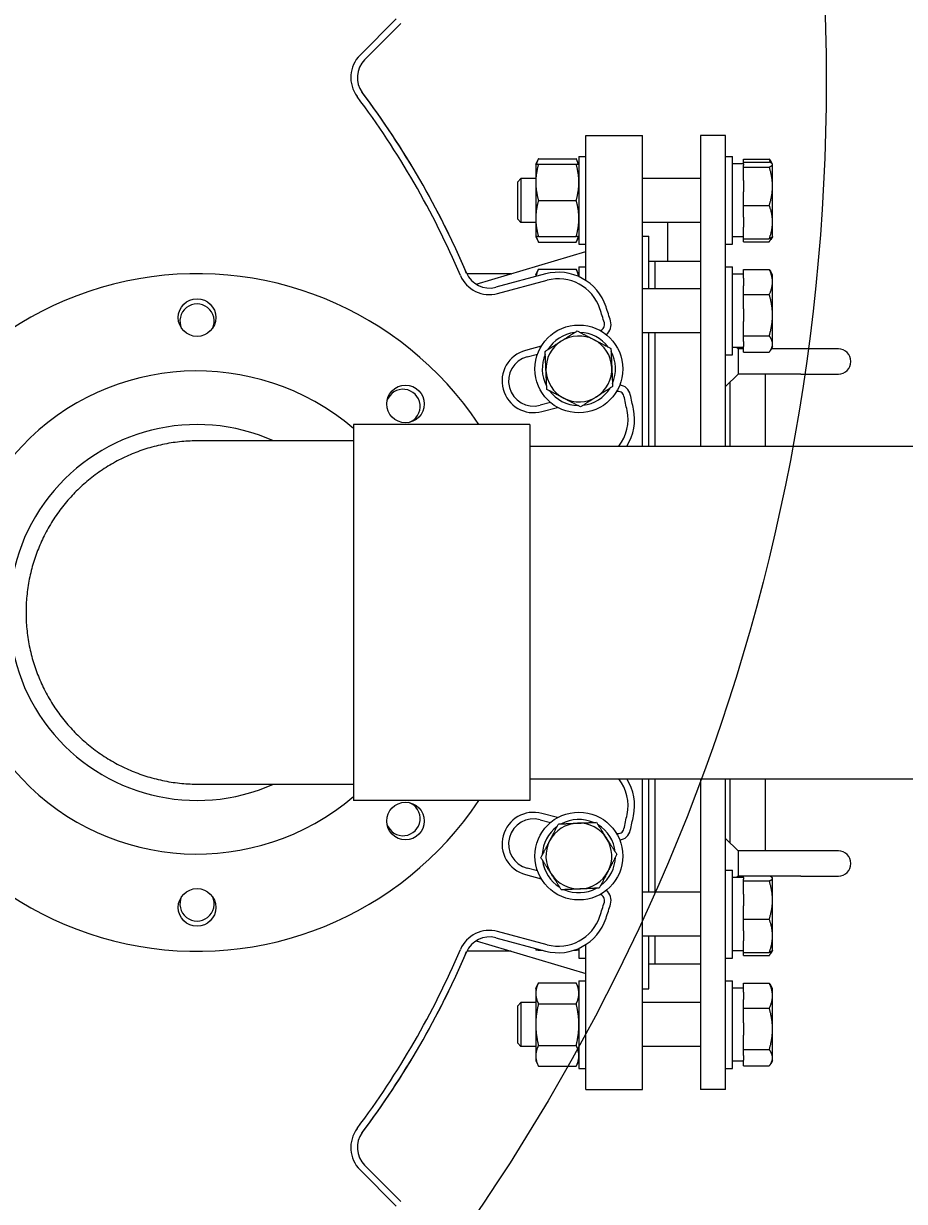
# Model space of a CAD drawing. Header units: inches. Extents: x 17 to 469, y 7 to 301.
# Drawn here: x 97.76 to 115.31, y 218.79 to 242.25 of the extents above; entities that cross this region are included whole.
import ezdxf

# ---------------------------------------------------------------- set-up
doc = ezdxf.new("R2010")
doc.units = ezdxf.units.IN
doc.header["$LTSCALE"] = 14
doc.header["$MEASUREMENT"] = 0
doc.layers.add('Dimension (ANSI)', color=7, linetype='Continuous', lineweight=25)
doc.layers.add('Visible', color=7, linetype='Continuous', lineweight=18)
doc.styles.add('MEMCOR Medium', font='arial.ttf')
doc.dimstyles.new('Default (ANSI)', dxfattribs={"dimscale": 14, "dimtxt": 0.15, "dimasz": 0.098425, "dimexe": 0.125, "dimexo": 0.0625, "dimgap": 0.031496, "dimtad": 0, "dimtih": 1, "dimtoh": 1, "dimdec": 4, "dimrnd": 1e-08, "dimzin": 3, "dimdsep": 46, "dimlunit": 5, "dimtxsty": 'MEMCOR Medium', "dimcen": 0.09, "dimdle": 0.393701, "dimclrd": 256, "dimclre": 256, "dimclrt": 256, "dimadec": 0, "dimazin": 1, "dimtfac": 0.8, "dimtofl": 0, "dimtmove": 0, "dimatfit": 3, "dimfxl": 1, "dimfrac": 1, "dimtolj": 1, "dimtzin": 4, "dimlwd": -1, "dimlwe": -1, "dimarcsym": 0})

# ---------------------------------------------------------------- blocks, each defined once
blk = doc.blocks.new('*D28')
at = {"layer": 'Defpoints', "color": 0, "transparency": 16777216}
for p in [(90.03, 277.658), (73.751, 241.12)]:
    blk.add_point(p, dxfattribs=at)
at = {"layer": 'Dimension (ANSI)', "transparency": 16777216}
for p, q in [((94.224, 287.071), (90.591, 278.917)), ((96.076, 287.071), (94.224, 287.071))]:
    blk.add_line(p, q, dxfattribs=at)
blk.add_solid([(90.381, 279.01), (90.801, 278.823), (90.03, 277.658)], dxfattribs=at)
at = {"layer": 'Dimension (ANSI)', "transparency": 16777216, "char_height": 2.1, "attachment_point": 4, "style": 'MEMCOR Medium'}
for s, insert in [('\\A1; \\fArial|b0|i0;R40 in', (114.6, 288.584)), ('\\A1;[R1016.0 mm]{\\P\\fArial|b0|i0;RADIAL CLEARANCE REQUIRED}', (96.517, 283.726))]:
    blk.add_mtext(s, dxfattribs=dict(at, insert=insert))

msp = doc.modelspace()

# ---------------------------------------------------------------- linework, layer by layer
at = {"layer": 'Visible'}
for p, q in [((105.18158, 242.34689), (104.46029, 241.6256)), ((104.55221, 241.53367), (105.2735, 242.25497)), ((108.96196, 237.13571), (108.96196, 240.02186)), ((108.96196, 240.02186), (110.08696, 240.02186)), ((110.08696, 233.83436), (110.08696, 240.02186)), ((111.24196, 240.02186), (111.24196, 233.83436)), ((111.74196, 240.02186), (111.24196, 240.02186)), ((111.74196, 233.83436), (111.74196, 240.02186)), ((108.82134, 239.60723), (108.82134, 237.85723)), ((108.82134, 239.60723), (108.96196, 239.60723)), ((111.74196, 239.60723), (111.88259, 239.60723)), ((111.88259, 237.85723), (111.88259, 239.60723)), ((107.96234, 239.45123), (108.01421, 239.56246)), ((107.96234, 239.45123), (107.96234, 239.09173)), ((108.01421, 239.56246), (108.76947, 239.56246)), ((108.01421, 239.45123), (108.76947, 239.45123)), ((108.82134, 239.45123), (108.76947, 239.56246)), ((112.10159, 239.46173), (111.88259, 239.46173)), ((112.10159, 239.49559), (112.10159, 239.55617)), ((112.10159, 239.55617), (112.61552, 239.55617)), ((112.10159, 239.46173), (112.10159, 239.49559)), ((112.10159, 239.49559), (112.61552, 239.49559)), ((112.10159, 239.46173), (112.10159, 239.43081)), ((112.10159, 239.39598), (112.10159, 239.43081)), ((112.10159, 239.12906), (112.10159, 239.39598)), ((112.10159, 239.39598), (112.61552, 239.39598)), ((112.67669, 239.45621), (112.64352, 239.51367)), ((112.67971, 239.45098), (112.67669, 239.45621)), ((112.67971, 239.44578), (112.67971, 239.45098)), ((112.67971, 239.0143), (112.67971, 239.44578)), ((107.60159, 239.10358), (107.66774, 239.16973)), ((107.66774, 239.16973), (107.66774, 238.29473)), ((107.96234, 239.16973), (107.66774, 239.16973)), ((111.24196, 239.16973), (110.08696, 239.16973)), ((112.10159, 239.12906), (112.10159, 238.89953)), ((107.60159, 238.36088), (107.60159, 239.10358)), ((107.96234, 239.09173), (107.96234, 238.37273)), ((112.10159, 238.63262), (112.10159, 238.89953)), ((112.67971, 238.30074), (112.67971, 239.0143)), ((108.01421, 238.73223), (108.76947, 238.73223)), ((112.10159, 238.40053), (112.10159, 238.63262)), ((112.10159, 238.63262), (112.61552, 238.63262)), ((107.60159, 238.36088), (107.66774, 238.29473)), ((107.96234, 238.29473), (107.66774, 238.29473)), ((107.96234, 238.37273), (107.96234, 238.01323)), ((111.24196, 238.29473), (110.08696, 238.29473)), ((110.59681, 237.52186), (110.59681, 238.29473)), ((112.10159, 238.40053), (112.10159, 238.20095)), ((112.10159, 237.96887), (112.10159, 238.20095)), ((112.67971, 238.01348), (112.67971, 238.30074)), ((107.96234, 238.01323), (108.01421, 237.902)), ((108.01421, 238.01323), (108.76947, 238.01323)), ((108.82134, 238.01323), (108.76947, 237.902)), ((110.08696, 238.02186), (110.21196, 238.02186)), ((110.21196, 236.96976), (110.21196, 238.02186)), ((112.10159, 238.00273), (111.88259, 238.00273)), ((112.10159, 237.96887), (112.61552, 237.96887)), ((112.10159, 237.90829), (112.10159, 237.96887)), ((112.67669, 238.00824), (112.64352, 237.95079)), ((112.67971, 238.01348), (112.67669, 238.00824)), ((108.01421, 237.902), (108.76947, 237.902)), ((108.82134, 237.85723), (108.96196, 237.85723)), ((111.74196, 237.85723), (111.88259, 237.85723)), ((112.10159, 237.90829), (112.61552, 237.90829)), ((106.77142, 237.06266), (108.96196, 237.71186)), ((110.21196, 237.52186), (110.34196, 237.52186)), ((110.34196, 236.96976), (110.34196, 237.52186)), ((110.34196, 236.96976), (110.34196, 237.52186)), ((110.34196, 237.52186), (111.24196, 237.52186)), ((107.46196, 237.27186), (106.58686, 237.27186)), ((108.15391, 237.26596), (107.1686, 237.00195)), ((107.46196, 237.27186), (107.46196, 237.26731)), ((107.46196, 237.26731), (107.46196, 237.27186)), ((107.46196, 237.27186), (107.4773, 237.27186)), ((107.96234, 237.25126), (108.01421, 237.36249)), ((107.96234, 237.25126), (107.96234, 237.21463)), ((108.01421, 237.36249), (108.76947, 237.36249)), ((108.82134, 237.25126), (108.76947, 237.36249)), ((108.82134, 237.40726), (108.82134, 237.21275)), ((108.82134, 237.40726), (108.96196, 237.40726)), ((111.74196, 237.40726), (111.88259, 237.40726)), ((111.88259, 235.65726), (111.88259, 237.40726)), ((112.10159, 237.26176), (111.88259, 237.26176)), ((112.10159, 237.18199), (112.10159, 237.35621)), ((112.10159, 237.35621), (112.61552, 237.35621)), ((112.67971, 237.25101), (112.64352, 237.31371)), ((112.67971, 237.10709), (112.67971, 237.25101)), ((107.20225, 236.87638), (108.18756, 237.14039)), ((112.10159, 237.18199), (112.10159, 237.03218)), ((112.10159, 236.85797), (112.10159, 237.03218)), ((112.67971, 236.446), (112.67971, 237.10709)), ((111.24196, 236.96976), (110.08696, 236.96976)), ((112.10159, 236.56987), (112.10159, 236.85797)), ((112.10159, 236.85797), (112.61552, 236.85797)), ((112.10159, 236.56987), (112.10159, 236.32213)), ((112.10159, 236.03403), (112.10159, 236.32213)), ((112.67971, 235.87118), (112.67971, 236.446)), ((109.24486, 236.13996), (109.24459, 236.13988)), ((111.24196, 236.09476), (110.08696, 236.09476)), ((110.21196, 233.83436), (110.21196, 236.09476)), ((110.34196, 233.83436), (110.34196, 236.09476)), ((110.34196, 233.83436), (110.34196, 236.09476)), ((112.10159, 235.92014), (112.10159, 236.03403)), ((112.10159, 236.03403), (112.61552, 236.03403)), ((112.10159, 235.92014), (112.10159, 235.82221)), ((112.67971, 235.81351), (112.67971, 235.87118)), ((108.07151, 235.82556), (107.75688, 235.74125)), ((107.79052, 235.61568), (107.9981, 235.6713)), ((111.74196, 235.65726), (111.88259, 235.65726)), ((112.10159, 235.80276), (111.88259, 235.80276)), ((111.99196, 235.77186), (111.96106, 235.80276)), ((112.10159, 235.77186), (111.99196, 235.77186)), ((111.99196, 235.77186), (111.99196, 235.52186)), ((112.10159, 235.70832), (112.10159, 235.82221)), ((112.10159, 235.70832), (112.61552, 235.70832)), ((112.67971, 235.81351), (112.64352, 235.75082)), ((113.24196, 235.77186), (112.65566, 235.77186)), ((113.99196, 235.77186), (113.24196, 235.77186)), ((111.99196, 235.52186), (111.99196, 235.27186)), ((111.99196, 235.27186), (111.74196, 235.02186)), ((113.24196, 235.27186), (111.99196, 235.27186)), ((112.53696, 233.83436), (112.53696, 235.27186)), ((113.24196, 235.27186), (113.99196, 235.27186)), ((108.17317, 235.039), (108.17918, 235.04284)), ((109.5707, 234.92282), (109.57097, 234.92289)), ((111.83696, 233.83436), (111.83696, 235.11686)), ((108.25691, 234.70537), (108.04934, 234.64976)), ((108.08299, 234.52419), (108.39763, 234.60849)), ((104.32996, 234.26636), (104.32996, 226.77736)), ((107.84196, 234.26636), (104.32996, 234.26636)), ((107.84196, 234.26636), (107.84196, 226.77736)), ((104.32996, 233.94236), (101.23835, 233.94236)), ((107.84196, 233.83436), (133.83646, 233.83436)), ((107.84196, 227.20936), (133.83646, 227.20936)), ((110.08696, 221.02186), (110.08696, 227.20936)), ((110.21196, 224.94895), (110.21196, 227.20936)), ((110.34196, 224.94895), (110.34196, 227.20936)), ((110.34196, 224.94895), (110.34196, 227.20936)), ((111.24196, 227.20936), (111.24196, 221.02186)), ((111.74196, 221.02186), (111.74196, 227.20936)), ((111.83696, 225.92686), (111.83696, 227.20936)), ((112.53696, 225.77186), (112.53696, 227.20936)), ((101.23835, 227.10136), (104.32996, 227.10136)), ((107.84196, 226.77736), (104.32996, 226.77736)), ((108.39763, 226.43522), (108.08299, 226.51953)), ((108.04934, 226.39396), (108.25691, 226.33834)), ((109.57097, 226.12083), (109.5707, 226.1209)), ((111.99196, 225.77186), (111.74196, 226.02186)), ((113.24196, 225.77186), (111.99196, 225.77186)), ((111.99196, 225.77186), (111.99196, 225.52186)), ((113.99196, 225.77186), (113.24196, 225.77186)), ((108.09239, 225.70322), (108.0995, 225.70353)), ((111.99196, 225.52186), (111.99196, 225.27186)), ((107.75688, 225.30246), (108.07151, 225.21816)), ((107.9981, 225.37241), (107.79052, 225.42803)), ((111.74196, 225.38645), (111.88259, 225.38645)), ((111.88259, 223.63645), (111.88259, 225.38645)), ((112.10159, 225.24095), (111.88259, 225.24095)), ((111.99196, 225.27186), (111.96106, 225.24095)), ((112.10159, 225.27186), (111.99196, 225.27186)), ((112.10159, 225.24095), (112.10159, 225.27481)), ((112.10159, 225.27481), (112.61552, 225.27481)), ((112.10159, 225.24095), (112.10159, 225.21003)), ((112.10159, 225.1752), (112.10159, 225.21003)), ((112.10159, 224.90828), (112.10159, 225.1752)), ((112.10159, 225.1752), (112.61552, 225.1752)), ((113.24196, 225.27186), (112.62246, 225.27186)), ((112.67669, 225.23543), (112.65566, 225.27186)), ((112.67971, 225.2302), (112.67669, 225.23543)), ((112.67971, 225.225), (112.67971, 225.2302)), ((112.67971, 224.79352), (112.67971, 225.225)), ((113.24196, 225.27186), (113.99196, 225.27186)), ((109.24459, 224.90383), (109.24486, 224.90376)), ((111.24196, 224.94895), (110.08696, 224.94895)), ((112.10159, 224.90828), (112.10159, 224.67875)), ((112.10159, 224.41184), (112.10159, 224.67875)), ((112.67971, 224.07996), (112.67971, 224.79352)), ((112.10159, 224.17975), (112.10159, 224.41184)), ((112.10159, 224.41184), (112.61552, 224.41184)), ((108.18756, 223.90332), (107.20225, 224.16733)), ((112.10159, 224.17975), (112.10159, 223.98018)), ((106.77142, 223.98105), (108.96196, 223.33186)), ((107.1686, 224.04176), (108.15391, 223.77775)), ((108.96196, 221.02186), (108.96196, 223.90801)), ((111.24196, 224.07395), (110.08696, 224.07395)), ((110.21196, 223.02186), (110.21196, 224.07395)), ((110.34196, 223.52186), (110.34196, 224.07395)), ((110.34196, 223.52186), (110.34196, 224.07395)), ((112.10159, 223.74809), (112.10159, 223.98018)), ((112.67971, 223.7927), (112.67971, 224.07996)), ((107.46196, 223.77186), (106.58686, 223.77186)), ((107.46196, 223.7764), (107.46196, 223.77186)), ((107.46196, 223.77186), (107.46196, 223.7764)), ((107.46196, 223.77186), (107.4773, 223.77186)), ((107.96234, 223.82908), (107.96234, 223.79245)), ((108.01421, 223.79245), (108.09905, 223.79245)), ((108.72122, 223.79245), (108.76947, 223.79245)), ((108.82134, 223.83097), (108.82134, 223.63645)), ((108.82134, 223.63645), (108.96196, 223.63645)), ((111.74196, 223.63645), (111.88259, 223.63645)), ((112.10159, 223.78195), (111.88259, 223.78195)), ((112.10159, 223.68751), (112.10159, 223.74809)), ((112.10159, 223.74809), (112.61552, 223.74809)), ((112.10159, 223.68751), (112.61552, 223.68751)), ((112.67669, 223.78747), (112.64352, 223.73001)), ((112.67971, 223.7927), (112.67669, 223.78747)), ((110.21196, 223.52186), (110.34196, 223.52186)), ((110.34196, 223.52186), (111.24196, 223.52186)), ((108.82134, 223.18649), (108.82134, 221.43649)), ((108.82134, 223.18649), (108.96196, 223.18649)), ((111.74196, 223.18649), (111.88259, 223.18649)), ((111.88259, 221.43649), (111.88259, 223.18649)), ((107.96234, 223.03049), (108.01421, 223.14172)), ((107.96234, 223.03049), (107.96234, 222.93416)), ((107.96234, 222.93416), (107.96234, 222.31149)), ((108.01421, 223.14172), (108.76947, 223.14172)), ((108.82134, 223.03049), (108.76947, 223.14172)), ((110.08696, 223.02186), (110.21196, 223.02186)), ((112.10159, 223.04099), (112.03784, 223.04099)), ((112.10159, 222.96122), (112.10159, 223.13543)), ((112.10159, 223.13543), (112.61552, 223.13543)), ((112.10159, 222.96122), (112.10159, 222.81141)), ((112.67971, 223.03024), (112.64352, 223.09293)), ((112.67971, 222.88631), (112.67971, 223.03024)), ((107.60159, 222.68284), (107.66774, 222.74899)), ((107.66774, 222.74899), (107.66774, 221.87399)), ((107.96234, 222.74899), (107.66774, 222.74899)), ((108.01421, 222.7266), (108.76947, 222.7266)), ((111.24196, 222.74899), (110.08696, 222.74899)), ((112.10159, 222.63719), (112.10159, 222.81141)), ((112.67971, 222.22522), (112.67971, 222.88631)), ((107.60159, 221.94014), (107.60159, 222.68284)), ((112.10159, 222.34909), (112.10159, 222.63719)), ((112.10159, 222.63719), (112.61552, 222.63719)), ((107.96234, 222.31149), (107.96234, 221.68882)), ((112.10159, 222.34909), (112.10159, 222.10135)), ((112.67971, 221.6504), (112.67971, 222.22522)), ((112.10159, 221.81325), (112.10159, 222.10135)), ((107.60159, 221.94014), (107.66774, 221.87399)), ((107.96234, 221.87399), (107.66774, 221.87399)), ((108.01421, 221.89637), (108.76947, 221.89637)), ((111.24196, 221.87399), (110.08696, 221.87399)), ((112.10159, 221.69937), (112.10159, 221.81325)), ((112.10159, 221.81325), (112.61552, 221.81325)), ((107.96234, 221.68882), (107.96234, 221.59249)), ((107.96234, 221.59249), (108.01421, 221.48126)), ((108.82134, 221.59249), (108.76947, 221.48126)), ((112.10159, 221.58199), (111.88259, 221.58199)), ((112.10159, 221.69937), (112.10159, 221.60143)), ((112.10159, 221.48755), (112.10159, 221.60143)), ((112.67971, 221.59274), (112.64352, 221.53005)), ((112.67971, 221.59274), (112.67971, 221.6504)), ((108.01421, 221.48126), (108.76947, 221.48126)), ((108.82134, 221.43649), (108.96196, 221.43649)), ((111.74196, 221.43649), (111.88259, 221.43649)), ((112.10159, 221.48755), (112.61552, 221.48755)), ((108.96196, 221.02186), (110.08696, 221.02186)), ((111.74196, 221.02186), (111.24196, 221.02186)), ((104.46029, 219.41812), (105.18158, 218.69682)), ((105.2735, 218.78874), (104.55221, 219.51004))]:
    msp.add_line(p, q, dxfattribs=at)
for centre, radius in [((73.75073, 241.12041), 40), ((101.21196, 236.39686), 0.375), ((108.82111, 235.37419), 0.875), ((105.36622, 234.67611), 0.375), ((105.36622, 226.36761), 0.375), ((108.82111, 225.66953), 0.875), ((101.21196, 224.64686), 0.375)]:
    msp.add_circle(centre, radius, dxfattribs=at)
for centre, radius, start, end in [((104.90576, 241.18012), 0.63, 135, 216.90325), ((104.90576, 241.18012), 0.5, 135, 216.90325), ((90.71196, 230.52186), 17.12, 23.09675, 36.90325), ((90.71196, 230.52186), 17.25021, 23.049065, 36.950935), ((90.71196, 230.52186), 17.25, 23.09675, 36.90325), ((101.21196, 230.52186), 6.75, 33.69286, 170.469503), ((107.03919, 237.48491), 0.5, 203.09675, 285), ((108.41273, 236.30004), 1, 18.078591, 105), ((107.03919, 237.48491), 0.63, 203.09675, 285), ((108.41273, 236.30004), 0.87, 18.078591, 105), ((101.21196, 236.32896), 0.3405, 334.269761, 205.730239), ((90.71196, 230.52186), 19.49, 17.219028, 18.078591), ((90.71196, 230.52186), 19.62, 17.219028, 18.078591), ((109.2138, 236.25587), 0.25, 307.738688, 17.219028), ((108.82111, 235.37419), 0.7295, 96.602167, 148.483884), ((108.82111, 235.37419), 0.7295, 36.602167, 88.483884), ((109.2138, 236.25587), 0.12, 285, 17.219028), ((108.82111, 235.37419), 0.656, 122.543026, 182.543026), ((108.82111, 235.37419), 0.656, 62.543026, 122.543026), ((108.82111, 235.37419), 0.656, 2.543026, 62.543026), ((107.91993, 235.13272), 0.63, 105, 285), ((107.91993, 235.13272), 0.5, 105, 285), ((108.82111, 235.37419), 0.7295, 156.602167, 207.352951), ((108.82111, 235.37419), 0.7295, 336.602167, 28.483884), ((113.99196, 235.52186), 0.25, 270, 90), ((108.82111, 235.37419), 0.656, 302.543026, 2.543026), ((101.21196, 230.52186), 4.8125, 49.616836, 310.383164), ((108.82111, 235.37419), 0.656, 182.543026, 242.543026), ((105.31826, 234.62806), 0.3405, 289.320891, 160.798469), ((108.82111, 235.37419), 0.7295, 207.352951, 208.483884), ((108.82111, 235.37419), 0.7295, 216.602167, 268.483884), ((108.82111, 235.37419), 0.7295, 276.602167, 328.483884), ((109.60203, 234.80698), 0.12, 12.780972, 105), ((109.60203, 234.80698), 0.25, 12.780972, 82.261312), ((108.82111, 235.37419), 0.656, 242.543026, 302.543026), ((90.71196, 230.52186), 19.49, 11.921409, 12.780972), ((90.71196, 230.52186), 19.62, 11.921409, 12.780972), ((108.93037, 234.36819), 0.87, 322.149924, 11.921409), ((108.93037, 234.36819), 1, 327.735418, 11.921409), ((101.21196, 230.52186), 3.7445, 65.989808, 294.010192), ((101.21196, 230.52186), 6.75, 189.530497, 326.30714), ((108.93037, 226.67553), 0.87, 348.078591, 37.850076), ((108.93037, 226.67553), 1, 348.078591, 32.264582), ((105.31826, 226.41566), 0.3405, 199.201531, 70.679109), ((107.91993, 225.911), 0.63, 75, 255), ((90.71196, 230.52186), 19.49, 347.219028, 348.078591), ((90.71196, 230.52186), 19.62, 347.219028, 348.078591), ((107.91993, 225.911), 0.5, 75, 255), ((108.82111, 225.66953), 0.7295, 126.602167, 177.352951), ((108.82111, 225.66953), 0.656, 92.543026, 152.543026), ((108.82111, 225.66953), 0.7295, 66.602167, 118.483884), ((108.82111, 225.66953), 0.656, 32.543026, 92.543026), ((108.82111, 225.66953), 0.7295, 6.602167, 58.483884), ((108.82111, 225.66953), 0.656, 332.543026, 32.543026), ((109.60203, 226.23674), 0.12, 255, 347.219028), ((109.60203, 226.23674), 0.25, 277.738688, 347.219028), ((108.82111, 225.66953), 0.656, 152.543026, 212.543026), ((113.99196, 225.52186), 0.25, 270, 90), ((108.82111, 225.66953), 0.7295, 177.352951, 178.483884), ((108.82111, 225.66953), 0.7295, 186.602167, 238.483884), ((108.82111, 225.66953), 0.7295, 306.602167, 358.483884), ((108.82111, 225.66953), 0.656, 212.543026, 272.543026), ((108.82111, 225.66953), 0.656, 272.543026, 332.543026), ((101.21196, 224.71476), 0.3405, 154.269761, 25.730239), ((108.82111, 225.66953), 0.7295, 246.602167, 298.483884), ((109.2138, 224.78785), 0.12, 342.780972, 75), ((109.2138, 224.78785), 0.25, 342.780972, 52.261312), ((90.71196, 230.52186), 19.49, 341.921409, 342.780972), ((90.71196, 230.52186), 19.62, 341.921409, 342.780972), ((108.41273, 224.74368), 1, 255, 341.921409), ((108.41273, 224.74368), 0.87, 255, 341.921409), ((107.03919, 223.5588), 0.63, 75, 156.90325), ((107.03919, 223.5588), 0.5, 75, 156.90325), ((90.71196, 230.52186), 17.12, 323.09675, 336.90325), ((90.71196, 230.52186), 17.25021, 323.049065, 336.950935), ((90.71196, 230.52186), 17.25, 323.09675, 336.90325), ((104.90576, 219.86359), 0.63, 143.09675, 225), ((104.90576, 219.86359), 0.5, 143.09675, 225)]:
    msp.add_arc(centre, radius, start, end, dxfattribs=at)
msp.add_ellipse((112.03784, 222.31149), major_axis=(-4.1372, 0), ratio=0.17632698, start_param=4.71238898, end_param=4.7499235, dxfattribs=at)
for points, weights in [([(107.96234, 239.45123), (107.96234, 239.45123), (108.01421, 239.45123)], [1, 1.0379548493, 1]), ([(108.01421, 239.45123), (107.96234, 239.25857), (107.96234, 239.09173)], [1, 1.0379548493, 1]), ([(108.01421, 239.56246), (107.98686, 239.50381), (107.97417, 239.45123)], [1, 1.01965956375, 1.01895290532]), ([(108.80951, 239.45123), (108.79682, 239.50381), (108.76947, 239.56246)], [1.01895290532, 1.01965956375, 1]), ([(108.82134, 239.09173), (108.82134, 239.25857), (108.76947, 239.45123)], [1, 1.0379548493, 1]), ([(108.76947, 239.45123), (108.82134, 239.45123), (108.82134, 239.45123)], [1, 1.0379548493, 1]), ([(112.61552, 239.55617), (112.63162, 239.53428), (112.64352, 239.51367)], [1.01001874936, 1.01812761042, 1.02166570028]), ([(112.64746, 239.48045), (112.63435, 239.517), (112.61552, 239.55617)], [1.02274317859, 1.01951585197, 1.01001874936]), ([(112.67971, 239.44578), (112.67971, 239.4689), (112.61552, 239.49559)], [1, 1.04314139574, 1.01001874936]), ([(112.61552, 239.39598), (112.67971, 239.42267), (112.67971, 239.44578)], [1.01001874936, 1.04314139574, 1]), ([(112.67971, 239.0143), (112.67971, 239.19143), (112.61552, 239.39598)], [1, 1.04314139574, 1.01001874936]), ([(107.96234, 239.09173), (107.96234, 238.92488), (108.01421, 238.73223)], [1, 1.0379548493, 1]), ([(108.76947, 238.73223), (108.82134, 238.92488), (108.82134, 239.09173)], [1, 1.0379548493, 1]), ([(112.61552, 238.63262), (112.67971, 238.83716), (112.67971, 239.0143)], [1.01001874936, 1.04314139574, 1]), ([(108.01421, 238.73223), (107.96234, 238.53957), (107.96234, 238.37273)], [1, 1.0379548493, 1]), ([(108.82134, 238.37273), (108.82134, 238.53957), (108.76947, 238.73223)], [1, 1.0379548493, 1]), ([(112.67971, 238.30074), (112.67971, 238.45476), (112.61552, 238.63262)], [1, 1.04314139574, 1.01001874936]), ([(107.96234, 238.37273), (107.96234, 238.20588), (108.01421, 238.01323)], [1, 1.0379548493, 1]), ([(108.76947, 238.01323), (108.82134, 238.20588), (108.82134, 238.37273)], [1, 1.0379548493, 1]), ([(112.61552, 237.96887), (112.67971, 238.14672), (112.67971, 238.30074)], [1.01001874936, 1.04314139574, 1]), ([(108.01421, 238.01323), (107.96234, 238.01323), (107.96234, 238.01323)], [1, 1.0379548493, 1]), ([(107.97417, 238.01323), (107.98686, 237.96064), (108.01421, 237.902)], [1.01895290532, 1.01965956375, 1]), ([(108.82134, 238.01323), (108.82134, 238.01323), (108.76947, 238.01323)], [1, 1.0379548493, 1]), ([(108.76947, 237.902), (108.79682, 237.96064), (108.80951, 238.01323)], [1, 1.01965956375, 1.01895290532]), ([(112.67669, 238.00824), (112.6661, 237.9899), (112.61552, 237.96887)], [1.01515888119, 1.0359371329, 1.01001874936]), ([(112.61552, 237.90829), (112.64937, 237.9543), (112.66508, 237.99556)], [1.01001874936, 1.02721658286, 1.02385469408]), ([(108.01421, 237.36249), (107.97782, 237.28446), (107.96713, 237.21592)], [1, 1.02632906637, 1.016129481]), ([(108.81672, 237.2148), (108.80615, 237.28385), (108.76947, 237.36249)], [1.0159624824, 1.02654153989, 1]), ([(112.61552, 237.35621), (112.63162, 237.33432), (112.64352, 237.31371)], [1.01001874936, 1.01812761042, 1.02166570028]), ([(112.67971, 237.10709), (112.67971, 237.2227), (112.61552, 237.35621)], [1, 1.04314139574, 1.01001874936]), ([(112.61552, 236.85797), (112.67971, 236.99147), (112.67971, 237.10709)], [1.01001874936, 1.04314139574, 1]), ([(112.67971, 236.446), (112.67971, 236.6372), (112.61552, 236.85797)], [1, 1.04314139574, 1.01001874936]), ([(112.61552, 236.03403), (112.67971, 236.2548), (112.67971, 236.446)], [1.01001874936, 1.04314139574, 1]), ([(108.46822, 235.92719), (108.6164, 236.02174), (108.7875, 236.13093)], [1, 1.0379548493, 1]), ([(108.7875, 236.13093), (108.9676, 236.03734), (109.12358, 235.95629)], [1, 1.0379548493, 1]), ([(108.14895, 235.72345), (108.32005, 235.83263), (108.46822, 235.92719)], [1, 1.0379548493, 1]), ([(109.12358, 235.95629), (109.27955, 235.87525), (109.45966, 235.78166)], [1, 1.0379548493, 1]), ([(112.67971, 235.87118), (112.67971, 235.94676), (112.61552, 236.03403)], [1, 1.04314139574, 1.01001874936]), ([(112.61552, 235.70832), (112.67971, 235.7956), (112.67971, 235.87118)], [1.01001874936, 1.04314139574, 1]), ([(108.16575, 235.34508), (108.15795, 235.52068), (108.14895, 235.72345)], [1, 1.0379548493, 1]), ([(109.45966, 235.78166), (109.46866, 235.5789), (109.47646, 235.40329)], [1, 1.0379548493, 1]), ([(109.47646, 235.40329), (109.48426, 235.22769), (109.49327, 235.02493)], [1, 1.0379548493, 1]), ([(108.18256, 234.96671), (108.17355, 235.16948), (108.16575, 235.34508)], [1, 1.0379548493, 1]), ([(108.51864, 234.79208), (108.36266, 234.87313), (108.18256, 234.96671)], [1, 1.0379548493, 1]), ([(109.49327, 235.02493), (109.32217, 234.91574), (109.17399, 234.82119)], [1, 1.0379548493, 1]), ([(108.85472, 234.61745), (108.67461, 234.71103), (108.51864, 234.79208)], [1, 1.0379548493, 1]), ([(109.17399, 234.82119), (109.02582, 234.72663), (108.85472, 234.61745)], [1, 1.0379548493, 1]), ([(108.239, 225.972), (108.32005, 226.12797), (108.41363, 226.30808)], [1, 1.0379548493, 1]), ([(108.41363, 226.30808), (108.6164, 226.31708), (108.792, 226.32488)], [1, 1.0379548493, 1]), ([(108.792, 226.32488), (108.9676, 226.33268), (109.17037, 226.34169)], [1, 1.0379548493, 1]), ([(109.17037, 226.34169), (109.27955, 226.17059), (109.37411, 226.02241)], [1, 1.0379548493, 1]), ([(109.37411, 226.02241), (109.46866, 225.87424), (109.57784, 225.70314)], [1, 1.0379548493, 1]), ([(108.06437, 225.63592), (108.15795, 225.81602), (108.239, 225.972)], [1, 1.0379548493, 1]), ([(108.26811, 225.31664), (108.17355, 225.46482), (108.06437, 225.63592)], [1, 1.0379548493, 1]), ([(109.57784, 225.70314), (109.48426, 225.52303), (109.40321, 225.36706)], [1, 1.0379548493, 1]), ([(108.47184, 224.99737), (108.36266, 225.16847), (108.26811, 225.31664)], [1, 1.0379548493, 1]), ([(109.40321, 225.36706), (109.32217, 225.21108), (109.22858, 225.03098)], [1, 1.0379548493, 1]), ([(112.67971, 225.225), (112.67971, 225.24812), (112.61552, 225.27481)], [1, 1.04314139574, 1.01001874936]), ([(112.61552, 225.1752), (112.67971, 225.20189), (112.67971, 225.225)], [1.01001874936, 1.04314139574, 1]), ([(112.67971, 224.79352), (112.67971, 224.97066), (112.61552, 225.1752)], [1, 1.04314139574, 1.01001874936]), ([(112.64746, 225.25967), (112.64529, 225.26573), (112.64296, 225.27186)], [1.02274317859, 1.02220651245, 1.02149647606]), ([(108.85021, 225.01417), (108.67461, 225.00637), (108.47184, 224.99737)], [1, 1.0379548493, 1]), ([(109.22858, 225.03098), (109.02582, 225.02197), (108.85021, 225.01417)], [1, 1.0379548493, 1]), ([(112.61552, 224.41184), (112.67971, 224.61638), (112.67971, 224.79352)], [1.01001874936, 1.04314139574, 1]), ([(112.67971, 224.07996), (112.67971, 224.23399), (112.61552, 224.41184)], [1, 1.04314139574, 1.01001874936]), ([(112.61552, 223.74809), (112.67971, 223.92594), (112.67971, 224.07996)], [1.01001874936, 1.04314139574, 1]), ([(108.01421, 223.79245), (107.96234, 223.79245), (107.96234, 223.79245)], [1, 1.0379548493, 1]), ([(108.00779, 223.8169), (108.01089, 223.80478), (108.01421, 223.79245)], [1.00440089894, 1.00234537972, 1]), ([(108.76947, 223.79245), (108.77204, 223.80199), (108.77447, 223.8114)], [1, 1.00181324373, 1.00345323672]), ([(108.82134, 223.79245), (108.82134, 223.79245), (108.76947, 223.79245)], [1, 1.0379548493, 1]), ([(112.67669, 223.78747), (112.6661, 223.76912), (112.61552, 223.74809)], [1.01515888119, 1.0359371329, 1.01001874936]), ([(112.61552, 223.68751), (112.64937, 223.73352), (112.66508, 223.77478)], [1.01001874936, 1.02721658286, 1.02385469408]), ([(108.01421, 223.14172), (107.96234, 223.03049), (107.96234, 222.93416)], [1, 1.0379548493, 1]), ([(107.96234, 222.93416), (107.96234, 222.83783), (108.01421, 222.7266)], [1, 1.0379548493, 1]), ([(108.82134, 222.93416), (108.82134, 223.03049), (108.76947, 223.14172)], [1, 1.0379548493, 1]), ([(108.76947, 222.7266), (108.82134, 222.83783), (108.82134, 222.93416)], [1, 1.0379548493, 1]), ([(112.67971, 222.88631), (112.67971, 223.00193), (112.61552, 223.13543)], [1, 1.04314139574, 1.01001874936]), ([(112.61552, 223.13543), (112.63162, 223.11354), (112.64352, 223.09293)], [1.01001874936, 1.01812761042, 1.02166570028]), ([(108.01421, 222.7266), (107.96234, 222.50414), (107.96234, 222.31149)], [1, 1.0379548493, 1]), ([(108.82134, 222.31149), (108.82134, 222.50414), (108.76947, 222.7266)], [1, 1.0379548493, 1]), ([(112.61552, 222.63719), (112.67971, 222.77069), (112.67971, 222.88631)], [1.01001874936, 1.04314139574, 1]), ([(112.67971, 222.22522), (112.67971, 222.41642), (112.61552, 222.63719)], [1, 1.04314139574, 1.01001874936]), ([(107.96234, 222.31149), (107.96234, 222.11883), (108.01421, 221.89637)], [1, 1.0379548493, 1]), ([(108.76947, 221.89637), (108.82134, 222.11883), (108.82134, 222.31149)], [1, 1.0379548493, 1]), ([(112.61552, 221.81325), (112.67971, 222.03403), (112.67971, 222.22522)], [1.01001874936, 1.04314139574, 1]), ([(108.01421, 221.89637), (107.96234, 221.78514), (107.96234, 221.68882)], [1, 1.0379548493, 1]), ([(108.82134, 221.68882), (108.82134, 221.78514), (108.76947, 221.89637)], [1, 1.0379548493, 1]), ([(112.67971, 221.6504), (112.67971, 221.72598), (112.61552, 221.81325)], [1, 1.04314139574, 1.01001874936]), ([(107.96234, 221.68882), (107.96234, 221.59249), (108.01421, 221.48126)], [1, 1.0379548493, 1]), ([(108.76947, 221.48126), (108.82134, 221.59249), (108.82134, 221.68882)], [1, 1.0379548493, 1]), ([(112.61552, 221.48755), (112.67971, 221.57482), (112.67971, 221.6504)], [1.01001874936, 1.04314139574, 1])]:
    msp.add_rational_spline(points, weights, degree=2, dxfattribs=at)
msp.add_open_spline([(101.23835, 233.94236), (101.13205, 233.94236), (101.02083, 233.9374), (100.79472, 233.91573), (100.67984, 233.89902), (100.45244, 233.85397), (100.33987, 233.82563), (100.12261, 233.75942), (100.01792, 233.72156), (99.82196, 233.64052), (99.72161, 233.59366), (99.52202, 233.4877), (99.42279, 233.42861), (99.23093, 233.30063), (99.13826, 233.23171), (98.96378, 233.08812), (98.88198, 233.01345), (98.73249, 232.86414), (98.65788, 232.7826), (98.51437, 232.60867), (98.44548, 232.51629), (98.31752, 232.325), (98.25843, 232.22606), (98.15247, 232.02702), (98.1056, 231.92693), (98.02481, 231.73205), (97.98715, 231.62826), (97.92125, 231.41284), (97.89303, 231.30122), (97.84813, 231.07574), (97.83146, 230.96182), (97.80983, 230.73759), (97.80486, 230.62729), (97.80486, 230.41643), (97.80983, 230.30612), (97.83146, 230.0819), (97.84813, 229.96798), (97.89303, 229.74249), (97.92125, 229.63087), (97.98715, 229.41546), (98.02481, 229.31166), (98.1056, 229.11679), (98.15247, 229.01669), (98.25843, 228.81766), (98.31752, 228.71871), (98.44548, 228.52743), (98.51437, 228.43504), (98.65788, 228.26112), (98.73249, 228.17958), (98.88198, 228.03026), (98.96378, 227.95559), (99.13826, 227.812), (99.23093, 227.74309), (99.42279, 227.61511), (99.52202, 227.55602), (99.72161, 227.45006), (99.82196, 227.40319), (100.01792, 227.32216), (100.12261, 227.28429), (100.33987, 227.21808), (100.45244, 227.18974), (100.67984, 227.1447), (100.79472, 227.12799), (101.02083, 227.10632), (101.13205, 227.10136), (101.23835, 227.10136)], degree=3, knots=[-35.83822643, -35.83822643, -35.83822643, -35.83822643, -35.0282386, -35.0282386, -34.21825077, -34.21825077, -33.40826295, -33.40826295, -32.59827512, -32.59827512, -31.79242826, -31.79242826, -30.98658141, -30.98658141, -30.18073456, -30.18073456, -29.3748877, -29.3748877, -28.57074539, -28.57074539, -27.76660308, -27.76660308, -26.96246077, -26.96246077, -26.15831846, -26.15831846, -25.35495777, -25.35495777, -24.55159708, -24.55159708, -23.74823639, -23.74823639, -22.9448757, -22.9448757, -22.14151501, -22.14151501, -21.33815432, -21.33815432, -20.53479363, -20.53479363, -19.73143294, -19.73143294, -18.92729063, -18.92729063, -18.12314832, -18.12314832, -17.31900601, -17.31900601, -16.5148637, -16.5148637, -15.70901685, -15.70901685, -14.90316999, -14.90316999, -14.09732314, -14.09732314, -13.29147629, -13.29147629, -12.48148846, -12.48148846, -11.67150063, -11.67150063, -10.8615128, -10.8615128, -10.05152498, -10.05152498, -10.05152498, -10.05152498], dxfattribs=at)

# ---------------------------------------------------------------- dimensions: what is measured, and where the dimension line sits
at = {"layer": 'Dimension (ANSI)'}
dim = msp.add_radius_dim(center=(73.75073, 241.12041), mpoint=(90.02992, 277.6579), text=' \\fArial|b0|i0;<> in\\X[R1016.0 mm]{\\P\\fArial|b0|i0;RADIAL CLEARANCE REQUIRED}', dimstyle='Default (ANSI)', override={"dimgap": 0.031496, "dimdec": 4, "dimlfac": 1, "dimpost": '', "dimcen": 0, "dimtol": 0, "dimlim": 0, "dimtp": 0, "dimtm": 0, "dimtdec": 2}, dxfattribs=at)
dim.commit()
dim.dimension.update_dxf_attribs({"geometry": '*D28', "text_midpoint": (119.14633, 287.07108), "dimtype": 164})

doc.saveas('drawing.dxf')
